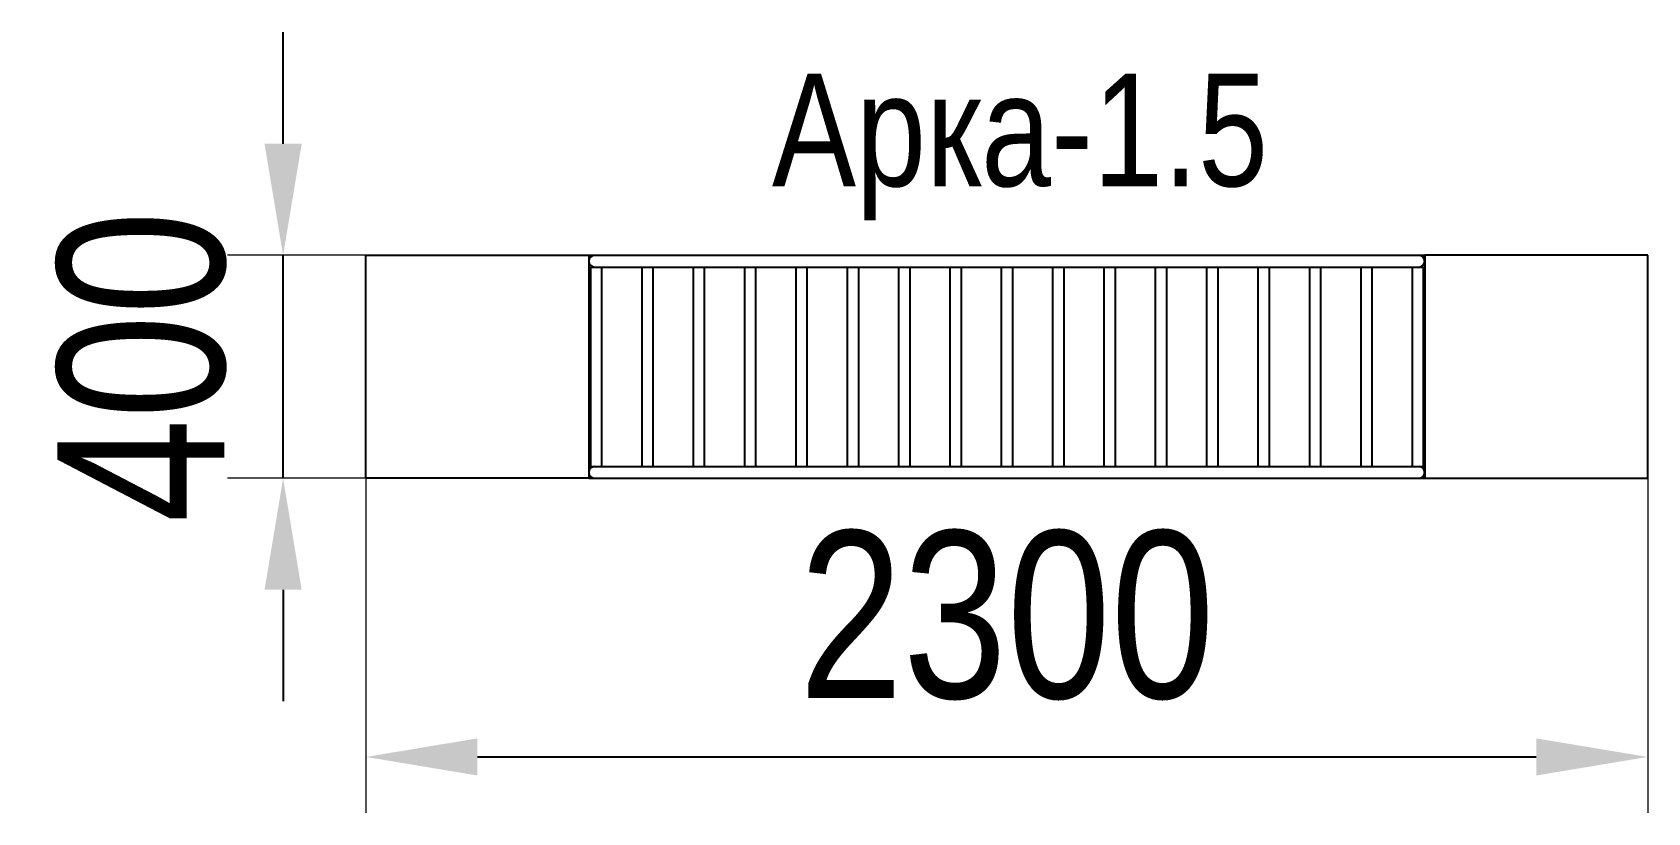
# Model space of a CAD drawing. Header units: millimetres. Extents: x -1669 to 1229, y -724 to 676.
import ezdxf

# ---------------------------------------------------------------- set-up
doc = ezdxf.new("R2010")
doc.units = ezdxf.units.MM
for name, color, linetype in [('DIKOM_АРТИКУЛ', 7, 'Continuous'), ('DIKOM_ОБЪЕКТ', 7, 'Continuous'), ('DIKOM_РАЗМЕР_ОБЪЕКТА', 7, 'Continuous')]:
    doc.layers.add(name, color=color, linetype=linetype)
doc.styles.add('style1', font='arial.ttf', dxfattribs={"width": 0.8})
doc.dimstyles.new('1-50', dxfattribs={"dimtxt": 300, "dimasz": 200, "dimexe": 100, "dimexo": 0, "dimgap": 100, "dimtad": 1, "dimdec": 0, "dimtxsty": 'style1', "dimcen": 0, "dimclrd": 7, "dimclre": 7, "dimadec": 1, "dimazin": 2, "dimtfac": 1, "dimtdec": 0, "dimtmove": 0, "dimatfit": 3, "dimfxl": 0, "dimlwd": 25, "dimlwe": 18, "dimarcsym": 0})

# ---------------------------------------------------------------- blocks, each defined once
blk = doc.blocks.new('*D31')
at = {"layer": 'Defpoints', "color": 0, "transparency": 16777216}
for p in [(-1070.8, -124.1), (1229.2, -124.1), (1229.2, -623.9)]:
    blk.add_point(p, dxfattribs=at)
at = {"layer": 'DIKOM_РАЗМЕР_ОБЪЕКТА', "color": 7, "lineweight": 18, "transparency": 16777216}
for p, q in [((-1070.8, -124.1), (-1070.8, -723.9)), ((1229.2, -124.1), (1229.2, -723.9))]:
    blk.add_line(p, q, dxfattribs=at)
at = {"layer": 'DIKOM_РАЗМЕР_ОБЪЕКТА', "color": 7, "lineweight": 25, "transparency": 16777216}
blk.add_line((-870.8, -623.9), (1029.2, -623.9), dxfattribs=at)
at = {"layer": 'DIKOM_РАЗМЕР_ОБЪЕКТА', "color": 7, "transparency": 16777216}
for points in [[(-870.8, -590.6), (-870.8, -657.2), (-1070.8, -623.9)], [(1029.2, -590.6), (1029.2, -657.2), (1229.2, -623.9)]]:
    blk.add_solid(points, dxfattribs=at)
at = {"layer": 'DIKOM_РАЗМЕР_ОБЪЕКТА', "color": 0, "transparency": 16777216, "insert": (79.2, -370.6), "char_height": 300, "attachment_point": 5, "style": 'style1'}
blk.add_mtext('2300', dxfattribs=at)
blk = doc.blocks.new('*D32')
at = {"layer": 'Defpoints', "color": 0, "transparency": 16777216}
for p in [(-1219.4, 275.9), (-1070.8, 275.9), (-1070.8, -124.1)]:
    blk.add_point(p, dxfattribs=at)
at = {"layer": 'DIKOM_РАЗМЕР_ОБЪЕКТА', "color": 7, "lineweight": 25, "transparency": 16777216}
for p, q in [((-1219.4, 475.9), (-1219.4, 675.9)), ((-1219.4, -124.1), (-1219.4, 275.9)), ((-1219.4, -324.1), (-1219.4, -524.1))]:
    blk.add_line(p, q, dxfattribs=at)
at = {"layer": 'DIKOM_РАЗМЕР_ОБЪЕКТА', "color": 7, "lineweight": 18, "transparency": 16777216}
for p, q in [((-1070.8, 275.9), (-1319.4, 275.9)), ((-1070.8, -124.1), (-1319.4, -124.1))]:
    blk.add_line(p, q, dxfattribs=at)
at = {"layer": 'DIKOM_РАЗМЕР_ОБЪЕКТА', "color": 7, "transparency": 16777216}
for points in [[(-1252.8, 475.9), (-1186.1, 475.9), (-1219.4, 275.9)], [(-1252.8, -324.1), (-1186.1, -324.1), (-1219.4, -124.1)]]:
    blk.add_solid(points, dxfattribs=at)
at = {"layer": 'DIKOM_РАЗМЕР_ОБЪЕКТА', "color": 0, "transparency": 16777216, "insert": (-1472.6, 75.9), "char_height": 300, "attachment_point": 5, "rotation": 90, "style": 'style1'}
blk.add_mtext('400', dxfattribs=at)

msp = doc.modelspace()

# ---------------------------------------------------------------- linework, layer by layer
at = {"layer": 'DIKOM_ОБЪЕКТ'}
for p, q in [((-1070.8, 275.9), (-670.8, 275.9)), ((-1070.8, -124.1), (-1070.8, 275.9)), ((-670.8, 275.9), (-670.8, -124.1)), ((-670.8, 275.9), (829.2, 275.9)), ((1229.2, 275.9), (829.2, 275.9)), ((829.2, 275.9), (829.2, -124.1)), ((1229.2, -124.1), (1229.2, 275.9)), ((-670.8, 254.9), (829.2, 254.9)), ((-667.9, 254.9), (-667.9, -103.2)), ((-647.9, 254.9), (-647.9, -103.2)), ((-575.8, 254.9), (-575.8, -103.2)), ((-555.8, 254.9), (-555.8, -103.2)), ((-483.7, 254.9), (-483.7, -103.2)), ((-463.7, 254.9), (-463.7, -103.2)), ((-391.5, 254.9), (-391.5, -103.2)), ((-371.5, 254.9), (-371.5, -103.2)), ((-299.4, 254.9), (-299.4, -103.2)), ((-279.4, 254.9), (-279.4, -103.2)), ((-207.2, 254.9), (-207.2, -103.2)), ((-187.2, 254.9), (-187.2, -103.2)), ((-115.1, 254.9), (-115.1, -103.2)), ((-95.1, 254.9), (-95.1, -103.2)), ((-22.9, 254.9), (-22.9, -103.2)), ((-2.9, 254.9), (-2.9, -103.2)), ((69.2, 254.9), (69.2, -103.2)), ((89.2, 254.9), (89.2, -103.2)), ((161.3, 254.9), (161.3, -103.2)), ((181.3, 254.9), (181.3, -103.2)), ((253.5, 254.9), (253.5, -103.2)), ((273.5, 254.9), (273.5, -103.2)), ((345.6, 254.9), (345.6, -103.2)), ((365.6, 254.9), (365.6, -103.2)), ((437.8, 254.9), (437.8, -103.2)), ((457.8, 254.9), (457.8, -103.2)), ((529.9, 254.9), (529.9, -103.2)), ((549.9, 254.9), (549.9, -103.2)), ((622.1, 254.9), (622.1, -103.2)), ((642.1, 254.9), (642.1, -103.2)), ((714.2, 254.9), (714.2, -103.2)), ((734.2, 254.9), (734.2, -103.2)), ((806.3, 254.9), (806.3, -103.2)), ((826.3, 254.9), (826.3, -103.2)), ((-670.8, -103.2), (829.2, -103.2)), ((-670.8, -124.1), (-1070.8, -124.1)), ((-670.8, -124.1), (829.2, -124.1)), ((829.2, -124.1), (1229.2, -124.1))]:
    msp.add_line(p, q, dxfattribs=at)
for centre, start, end in [((-660.3, 265.4), 90, 270), ((818.7, 265.4), 270, 90), ((-660.3, -113.6), 90, 270), ((818.7, -113.6), 270, 90)]:
    msp.add_arc(centre, 10.5, start, end, dxfattribs=at)

# ---------------------------------------------------------------- texts
at = {"layer": 'DIKOM_АРТИКУЛ', "insert": (-342.1, 602), "char_height": 202.19, "width": 2732.336, "attachment_point": 1, "style": 'style1'}
msp.add_mtext('Арка-1.5', dxfattribs=at)

# ---------------------------------------------------------------- dimensions: what is measured, and where the dimension line sits
at = {"layer": 'DIKOM_РАЗМЕР_ОБЪЕКТА'}
dim = msp.add_linear_dim(base=(-1219.4, 275.9), p1=(-1070.8, -124.1), p2=(-1070.8, 275.9), angle=90, dimstyle='1-50', dxfattribs=at)
dim.commit()
dim.dimension.update_dxf_attribs({"geometry": '*D32', "text_midpoint": (-1219.4, 75.9), "dimtype": 160})
dim = msp.add_linear_dim(base=(1229.2, -623.9), p1=(-1070.8, -124.1), p2=(1229.2, -124.1), dimstyle='1-50', dxfattribs=at)
dim.commit()
dim.dimension.update_dxf_attribs({"geometry": '*D31', "text_midpoint": (79.2, -370.6)})

doc.saveas('drawing.dxf')
